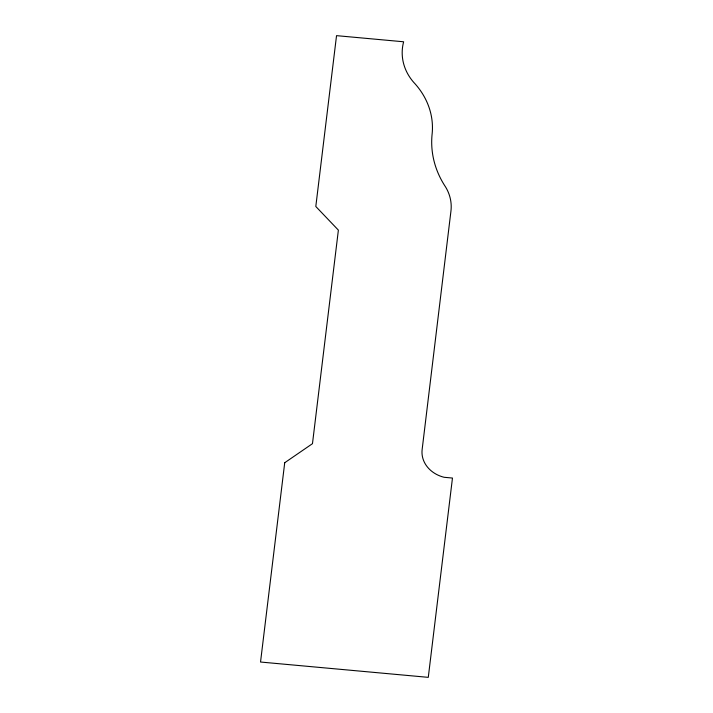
<?xml version="1.0" encoding="UTF-8"?>
<svg xmlns="http://www.w3.org/2000/svg" width="713" height="713" viewBox="0 0 713 713"><rect width="100%" height="100%" fill="white"/><g stroke="black" fill="none" stroke-linecap="round" stroke-linejoin="round"><path stroke-width="1.07" d="M284.719 462.728L260.53 662.029L428.281 677.35L452.47 478.049L444.083 477.282A30.686 26.051 0.8 0 1 422.132 449.618L450.946 211.075A50.596 42.949 0.8 0 0 445.598 186.993A107.217 91.023 0.8 0 1 432.194 133.322A85.203 72.334 0.8 0 0 413.647 82.28A58.323 49.509 0.8 0 1 403.638 41.782L336.536 35.65L315.806 206.485L338.381 230.13L312.472 443.673L284.719 462.728"/></g></svg>
